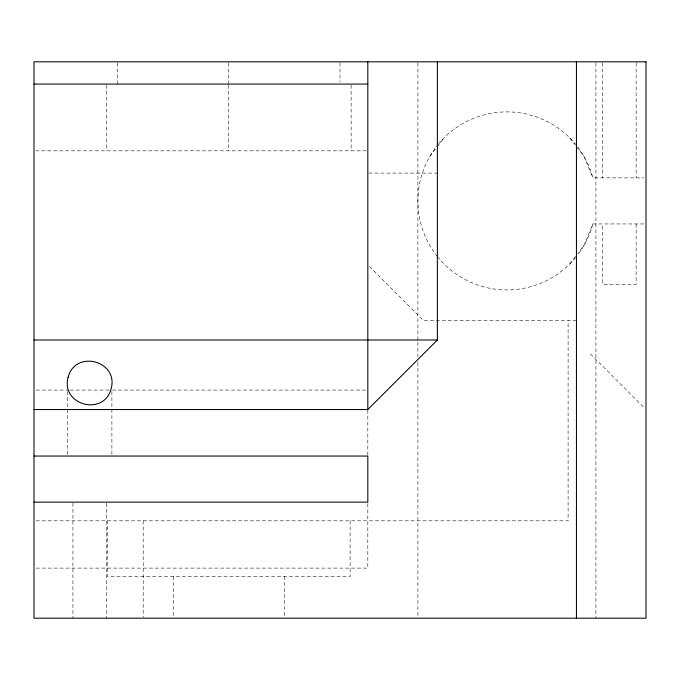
<?xml version="1.0" encoding="UTF-8"?>
<svg xmlns="http://www.w3.org/2000/svg" width="680" height="680" viewBox="0 0 680 680"><rect width="100%" height="100%" fill="white"/><g stroke="black" fill="none" stroke-linecap="round" stroke-linejoin="round"><path stroke-width="0.51" stroke-dasharray="3.4 2.55" d="M643.875 223.95L592.892 223.95L584.001 245.421L577.711 253.614M429.82 156.4L443.963 137.964M569.857 263.857L576.453 255.255M35.666 150.832L366.758 150.832M368.875 173.094L437.367 173.094M578.178 147.569A89.02 89.02 0 0 1 592.892 177.871L643.875 177.871M576.453 320.526L423.453 320.526L368.56 265.633M36.117 390.074L68.969 390.074M70.031 390.074L111.358 390.074M112.421 390.074L367.82 390.074M36.117 520.821L568.106 520.821L568.106 320.526M36.117 568.106L367.82 568.106L367.82 502.129M590.367 353.906L644.512 408.059M569.857 137.964L575.255 145.001M576.453 146.566L584.001 156.4L592.892 177.871M636.14 62.874L636.14 177.871M636.14 223.95L636.14 284.368L602.752 284.368L602.752 223.95M602.752 62.874L602.752 177.871M595.927 62.883L595.927 618.179M417.894 62.883L417.894 341.062M417.894 342.125L417.894 356.991M417.894 362.296L417.894 617.117M367.82 410.082L367.82 455.031M351.126 85.136L351.126 150.832M350.115 520.821L350.115 576.453L107.338 576.453L107.338 520.821M340 62.874L340 81.957M284.231 576.453L284.231 618.179M228.726 62.874L228.726 84.073M228.726 85.136L228.726 150.832M173.221 576.453L173.221 618.179M143.191 520.821L143.191 617.125M117.453 62.874L117.453 84.073M111.894 391.459L111.894 454.996M106.326 85.136L106.326 150.832M106.326 503.183L106.326 618.179M72.947 503.183L72.947 618.179M67.379 391.459L67.379 454.996M592.892 223.95A89.02 89.02 0 0 1 578.178 254.252M575.543 257.601A89.02 89.02 0 0 1 438.277 257.601M437.606 256.776A89.02 89.02 0 0 1 437.606 145.044M438.277 144.219A89.02 89.02 0 0 1 575.543 144.219"/><path stroke-width="1.02" d="M34 409.547L367.82 409.547L437.367 340L437.367 61.821M34 84.073L367.82 84.073M34 340L437.367 340M34 456.05L367.82 456.05L367.82 502.129L34 502.129M576.453 61.821L576.453 618.179M367.82 61.821L367.82 409.547M68.136 377.23C60.376 405.067 103.938 416.738 111.129 388.756C118.898 360.918 75.335 349.248 68.136 377.23M646 61.821L34 61.821L34 618.179L646 618.179L646 61.821"/></g></svg>
